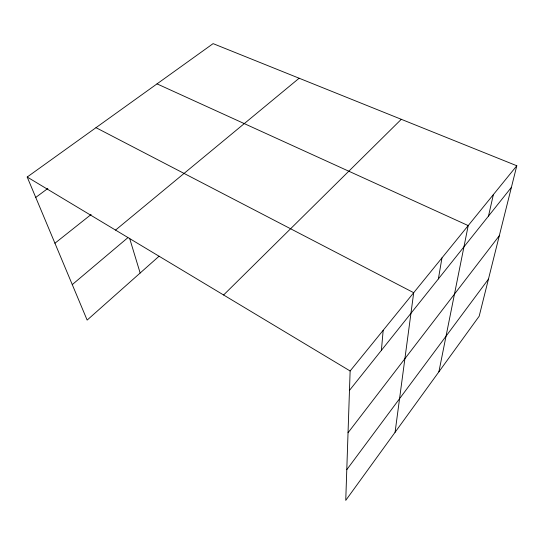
<?xml version="1.0" encoding="UTF-8"?>
<svg xmlns="http://www.w3.org/2000/svg" width="544" height="544" viewBox="0 0 544 544"><rect width="100%" height="100%" fill="white"/><g stroke="black" fill="none" stroke-linecap="round" stroke-linejoin="round"><path stroke-width="0.82" d="M516.8 165.757L350.132 370.981L345.746 500.371L479.176 316.214L516.8 165.757L213.105 43.629L27.2 177.031L87.142 320.09L159.093 256.197M381.392 350.356L383.18 330.283M395.073 432.296L413.698 292.706L95.989 127.67M438.389 278.895L441.959 257.91M438.886 371.824L468.207 225.59L157.026 83.871M488.485 216.097L493.367 194.609M346.786 469.676L488.451 279.133M348.038 432.752L499.31 235.708M349.472 390.381L511.394 187.367M223.604 294.991L401.302 119.306M72.277 284.6L127.813 237.721M115.546 230.092L299.146 78.227M54.937 243.229L91.12 214.492M35.748 197.424L47.831 188.476M27.2 177.031L350.132 370.981M129.594 238.252L140.155 273.013"/></g></svg>
